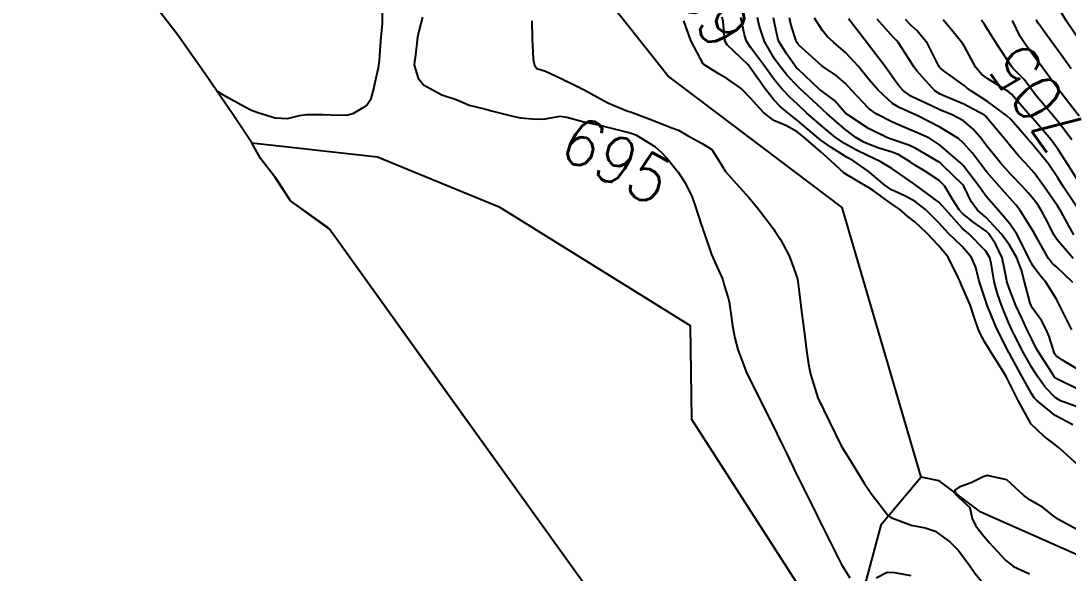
# Model space of a CAD drawing. Header units: metres. Extents: x 298520 to 308411, y 7433745 to 7450750.
# Drawn here: x 299816.8 to 299905, y 7449226.3 to 7449272.8 of the extents above; entities that cross this region are included whole.
import ezdxf
from ezdxf.enums import TextEntityAlignment as Align

# ---------------------------------------------------------------- set-up
doc = ezdxf.new("R2010")
doc.units = ezdxf.units.M
doc.header["$LTSCALE"] = 10
for name, color, linetype in [('Area', 45, 'Continuous'), ('Cotas', 45, 'Continuous'), ('Curvas de Nivel 1m', 11, 'Continuous'), ('Curvas de Nivel 5m', 15, 'Continuous'), ('Hidrografia', 140, 'Continuous')]:
    doc.layers.add(name, color=color, linetype=linetype)
doc.styles.add('Style-STANDARD', font='STANDARD.shx')

msp = doc.modelspace()

# ---------------------------------------------------------------- linework, layer by layer
at = {"layer": 'Area'}
msp.add_polyline3d([(299874.769, 7449210.638, 717.609), (299842.751, 7449255.263, 713.962), (299842.557, 7449255.44, 713.855), (299839.466, 7449257.632, 718.292), (299838.324, 7449259.425, 722.552), (299836.957, 7449261.198, 703.771), (299836.226, 7449262.527, 712.521), (299834.636, 7449264.888, 704.042), (299832.183, 7449268.461, 696.832), (299829.916, 7449271.699, 700.932), (299827.965, 7449274.202, 697.022), (299826.023, 7449276.416, 697.083), (299825.124, 7449277.338, 697.242), (299824.646, 7449277.998, 697.242), (299823.662, 7449279.216, 697.312), (299818.009, 7449286.688, 696.832), (299815.348, 7449290.427, 704.362), (299807.919, 7449299.512, 697.462), (299800.627, 7449308.332, 698.412), (299778.193, 7449332.86, 713.913), (299773.884, 7449337.029, 706.465), (299773.646, 7449337.137, 710.906), (299772.323, 7449338.199, 708.175), (299736.189, 7449364.294, 699.887)], dxfattribs=at)
at = {"layer": 'Curvas de Nivel 1m', "flags": 128}
for points, elevation in [([(299847.203, 7449273.461), (299847.194, 7449272.55), (299847.097, 7449271.462), (299847.027, 7449270.696), (299846.951, 7449269.463), (299846.859, 7449268.842), (299846.563, 7449267.467), (299846.504, 7449267.183), (299846.21, 7449266.155), (299845.945, 7449265.733), (299845.578, 7449265.476), (299844.714, 7449264.966), (299844.193, 7449264.82), (299842.859, 7449264.847), (299842.193, 7449264.89), (299840.833, 7449264.894), (299840.192, 7449264.794), (299839.187, 7449264.556), (299838.189, 7449264.62), (299836.728, 7449265.051), (299836.198, 7449265.252), (299835.544, 7449265.597), (299834.21, 7449266.329), (299833.729, 7449266.589), (299833.393, 7449266.86)], 696), ([(299905.905, 7449240.217), (299904.368, 7449240.775), (299903.916, 7449241.051), (299903.06, 7449241.929), (299902.44, 7449242.802), (299901.945, 7449243.592), (299901.245, 7449244.817), (299900.48, 7449246.322), (299900.24, 7449246.827), (299899.988, 7449247.384), (299899.392, 7449248.836), (299899.062, 7449249.795), (299898.78, 7449250.843), (299898.514, 7449252.38), (299898.392, 7449252.847), (299898.061, 7449253.394), (299896.609, 7449254.872), (299896.312, 7449255.103), (299896.087, 7449255.299), (299894.706, 7449256.894), (299894.109, 7449257.53), (299892.208, 7449258.919), (299892.124, 7449258.976), (299891.958, 7449259.09), (299890.144, 7449260.352), (299889.16, 7449260.96), (299888.158, 7449261.441), (299887.112, 7449261.935), (299886.168, 7449262.474), (299885.379, 7449263.008), (299884.187, 7449263.984), (299882.995, 7449265.032), (299882.21, 7449265.746), (299881.552, 7449266.385), (299880.911, 7449267.06), (299880.585, 7449267.423), (299880.231, 7449267.871), (299879.366, 7449269.079), (299878.265, 7449270.542), (299877.902, 7449271.094), (299877.736, 7449271.637), (299877.432, 7449273.099)], 696), ([(299905.923, 7449241.721), (299904.097, 7449242.613), (299903.932, 7449242.704), (299903.891, 7449242.739), (299903.864, 7449242.781), (299903.698, 7449243.022), (299902.546, 7449244.801), (299902.34, 7449245.177), (299901.974, 7449245.91), (299901.527, 7449246.815), (299901.115, 7449247.695), (299900.606, 7449248.824), (299900.024, 7449250.266), (299899.842, 7449250.832), (299899.795, 7449251.073), (299899.45, 7449252.836), (299898.893, 7449254.019), (299898.329, 7449254.848), (299898.085, 7449255.093), (299897.05, 7449255.823), (299896.1, 7449256.559), (299895.81, 7449256.883), (299895.281, 7449257.719), (299894.572, 7449258.896), (299894.13, 7449259.349), (299892.895, 7449260.159), (299892.148, 7449260.625), (299891.693, 7449260.927), (299890.725, 7449261.508), (299890.161, 7449261.733), (299889.041, 7449262.084), (299888.167, 7449262.405), (299887.782, 7449262.589), (299887.115, 7449262.986), (299886.183, 7449263.68), (299884.664, 7449265.013), (299884.424, 7449265.236), (299884.207, 7449265.435), (299882.461, 7449267.038), (299882.225, 7449267.266), (299881.357, 7449268.176), (299880.641, 7449269.064), (299880.251, 7449269.61), (299879.402, 7449271.079), (299878.964, 7449272.405), (299878.819, 7449273.085)], 697), ([(299905.942, 7449243.367), (299904.531, 7449244.198), (299903.96, 7449244.604), (299903.849, 7449244.782), (299903.39, 7449246.201), (299903.163, 7449246.792), (299902.757, 7449247.565), (299902.001, 7449248.6), (299901.878, 7449248.811), (299901.802, 7449249.016), (299901.329, 7449250.817), (299901.081, 7449251.781), (299900.664, 7449252.824), (299900.069, 7449253.905), (299899.399, 7449254.837), (299898.097, 7449256.233), (299897.757, 7449256.513), (299897.355, 7449256.861), (299896.827, 7449257.586), (299896.198, 7449258.879), (299896.124, 7449258.981), (299894.352, 7449260.696), (299894.153, 7449260.884), (299894.132, 7449260.9), (299892.164, 7449262.05), (299891.573, 7449262.335), (299890.172, 7449262.819), (299889.783, 7449262.954), (299888.185, 7449263.742), (299886.262, 7449264.989), (299886.204, 7449265.052), (299885.314, 7449266.103), (299884.222, 7449266.9), (299884.062, 7449267.022), (299882.24, 7449268.736), (299882.089, 7449268.89), (299881.969, 7449269.044), (299881.302, 7449270.009), (299880.632, 7449271.065), (299880.528, 7449271.319), (299880.287, 7449272.492), (299880.169, 7449273.071)], 698), ([(299905.308, 7449246.767), (299904.613, 7449248.158), (299904.307, 7449248.777), (299904.011, 7449249.35), (299903.121, 7449250.794), (299902.613, 7449251.376), (299902.046, 7449252.137), (299901.685, 7449252.814), (299901.32, 7449253.562), (299900.68, 7449254.824), (299900.092, 7449255.703), (299899.112, 7449256.84), (299898.114, 7449257.986), (299897.756, 7449258.492), (299897.51, 7449258.859), (299896.149, 7449260.616), (299895.903, 7449260.882), (299894.168, 7449262.368), (299893.309, 7449262.909), (299892.178, 7449263.42), (299891.109, 7449263.863), (299890.193, 7449264.262), (299888.823, 7449264.964), (299888.207, 7449265.426), (299886.722, 7449266.985), (299886.228, 7449267.515), (299885.442, 7449268.209), (299884.243, 7449269.02), (299882.269, 7449270.78), (299882.103, 7449271.043), (299881.66, 7449272.422), (299881.515, 7449273.052)], 699), ([(299905.416, 7449252.766), (299904.077, 7449254.354), (299903.804, 7449254.784), (299903.228, 7449255.927), (299902.77, 7449256.8), (299902.512, 7449257.209), (299902.112, 7449257.749), (299901.635, 7449258.324), (299901.179, 7449258.814), (299900.139, 7449259.894), (299899.291, 7449260.839), (299898.167, 7449262.229), (299897.898, 7449262.582), (299897.691, 7449262.857), (299897, 7449263.686), (299896.188, 7449264.388), (299895.239, 7449264.89), (299894.199, 7449265.314), (299893.477, 7449265.634), (299892.212, 7449266.224), (299891.754, 7449266.462), (299891.102, 7449266.937), (299890.688, 7449267.404), (299890.234, 7449268.044), (299889.573, 7449268.957), (299888.268, 7449270.674), (299888.037, 7449270.972), (299887.17, 7449272.095), (299886.492, 7449272.988)], 701), ([(299905.494, 7449254.766), (299904.716, 7449256.155), (299904.381, 7449256.777), (299904.107, 7449257.216), (299903.469, 7449258.142), (299903.021, 7449258.791), (299902.141, 7449259.996), (299901.404, 7449260.811), (299900.786, 7449261.448), (299900.167, 7449262.207), (299899.672, 7449262.835), (299898.191, 7449264.619), (299898.081, 7449264.741), (299897.943, 7449264.854), (299896.207, 7449265.79), (299894.673, 7449266.438), (299894.219, 7449266.617), (299893.757, 7449266.905), (299892.24, 7449268.597), (299892.102, 7449268.783), (299892.005, 7449268.924), (299891.573, 7449269.61), (299890.719, 7449270.943), (299890.509, 7449271.18), (299890.278, 7449271.409), (299888.903, 7449272.964)], 702), ([(299905.698, 7449257.173), (299904.648, 7449258.775), (299904.135, 7449259.585), (299903.31, 7449260.788), (299902.167, 7449262.204), (299901.885, 7449262.519), (299901.636, 7449262.808), (299900.961, 7449263.599), (299900.189, 7449264.471), (299899.811, 7449264.834), (299898.21, 7449266.012), (299896.865, 7449266.87), (299896.488, 7449267.139), (299896.228, 7449267.356), (299894.563, 7449268.573), (299894.242, 7449268.815), (299894.171, 7449268.901), (299894.09, 7449269.057), (299893.157, 7449270.911), (299892.283, 7449271.958), (299891.787, 7449272.427), (299891.304, 7449272.935)], 703), ([(299905.245, 7449268.77), (299904.263, 7449270.134), (299903.797, 7449270.785), (299902.478, 7449272.611), (299902.349, 7449272.799), (299902.294, 7449272.906)], 707), ([(299906.092, 7449270.945), (299904.875, 7449272.774), (299904.302, 7449273.708)], 708), ([(299859.8, 7449272.82), (299859.841, 7449271.306), (299859.932, 7449269.62), (299859.963, 7449269.304), (299860.019, 7449269.081), (299860.238, 7449268.806), (299860.972, 7449268.556), (299862.23, 7449267.988), (299863.667, 7449267.266), (299864.22, 7449266.992), (299865.346, 7449266.375), (299866.21, 7449265.908), (299867.824, 7449265.214), (299868.201, 7449265.1), (299868.356, 7449265.053), (299870.19, 7449264.341), (299871.528, 7449263.824), (299872.179, 7449263.586), (299872.927, 7449263.152), (299874.166, 7449262.475), (299874.988, 7449261.954), (299875.506, 7449261.12), (299876.138, 7449260.107), (299877.022, 7449259.101), (299878.111, 7449257.9), (299878.805, 7449257.083), (299880.086, 7449255.382), (299880.218, 7449255.202), (299880.317, 7449255.066), (299880.76, 7449254.372), (299881.456, 7449253.049), (299881.639, 7449252.637), (299882.038, 7449251.542), (299882.193, 7449251.038), (299882.236, 7449250.832), (299882.436, 7449249.036), (299882.497, 7449248.536), (299882.703, 7449247.033), (299882.81, 7449246.196), (299882.96, 7449245.03), (299883.11, 7449243.864), (299883.277, 7449243.027), (299883.913, 7449241.02), (299884.89, 7449239.01), (299885.863, 7449237), (299886.635, 7449235.773), (299887.121, 7449234.981), (299887.826, 7449233.828), (299888.403, 7449232.964), (299889.795, 7449231.143), (299890.047, 7449230.947), (299891.787, 7449230.295), (299892.954, 7449230.082), (299893.782, 7449229.804), (299895.039, 7449228.887), (299895.762, 7449228.155), (299896.721, 7449226.865), (299897.144, 7449226.266), (299897.73, 7449225.554)], 694), ([(299905.849, 7449235.363), (299904.298, 7449236.776), (299903.866, 7449237.105), (299902.911, 7449237.832), (299901.883, 7449238.81), (299900.783, 7449240.821), (299899.93, 7449242.547), (299899.783, 7449242.831), (299899.519, 7449243.254), (299898.507, 7449244.845), (299897.972, 7449245.735), (299897.584, 7449246.461), (299897.416, 7449246.858), (299897.061, 7449247.931), (299896.732, 7449248.869), (299896.028, 7449250.54), (299895.862, 7449250.882), (299895.729, 7449251.19), (299894.894, 7449252.892), (299894.068, 7449253.881), (299893.098, 7449254.91), (299892.092, 7449255.868), (299891.493, 7449256.325), (299890.794, 7449256.94), (299890.372, 7449257.213), (299890.107, 7449257.376), (299888.569, 7449258.515), (299888.121, 7449258.789), (299887.998, 7449258.848), (299887.773, 7449258.975), (299886.138, 7449259.982), (299885.005, 7449261.011), (299884.16, 7449261.762), (299882.692, 7449263.035), (299882.179, 7449263.448), (299881.279, 7449263.961), (299880.193, 7449264.406), (299879.321, 7449265.079), (299878.215, 7449266.325), (299877.435, 7449267.098), (299876.231, 7449267.964), (299875.499, 7449268.384), (299874.297, 7449269.139), (299874.244, 7449269.2), (299873.205, 7449271.151), (299872.627, 7449272.819)], 694), ([(299906.125, 7449258.874), (299904.933, 7449260.772), (299904.165, 7449261.979), (299903.56, 7449262.786), (299902.189, 7449264.368), (299901.988, 7449264.6), (299901.808, 7449264.806), (299900.22, 7449266.632), (299899.991, 7449266.832), (299898.234, 7449267.911), (299897.701, 7449268.321), (299897.23, 7449268.865), (299896.269, 7449270.648), (299896.124, 7449270.881), (299895.423, 7449271.747), (299894.472, 7449272.898)], 704), ([(299905.933, 7449264.763), (299904.952, 7449266.032), (299904.39, 7449266.778), (299904.225, 7449266.993), (299902.889, 7449268.794), (299902.256, 7449269.659), (299901.395, 7449270.813), (299900.957, 7449271.498), (299900.31, 7449272.83)], 706), ([(299905.784, 7449229.905), (299904.177, 7449230.776), (299903.796, 7449231.063), (299902.832, 7449231.823), (299901.809, 7449232.416), (299901.248, 7449232.816), (299899.832, 7449234.133), (299898.185, 7449234.499), (299897.836, 7449234.383), (299896.831, 7449233.862), (299895.822, 7449233.507), (299895.444, 7449233.259), (299895.551, 7449232.883), (299895.81, 7449232.603), (299896.716, 7449231.78), (299896.926, 7449230.863), (299897.193, 7449230.265), (299897.78, 7449229.525), (299898.359, 7449228.844), (299899.75, 7449227.318), (299900.404, 7449226.823), (299901.737, 7449226.195)], 693)]:
    msp.add_lwpolyline(points, dxfattribs=dict(at, elevation=elevation))
at = {"layer": 'Curvas de Nivel 5m', "flags": 128}
for points, elevation in [([(299850.587, 7449273.12), (299850.278, 7449271.941), (299850.181, 7449271.421), (299849.975, 7449269.696), (299849.926, 7449269.425), (299849.897, 7449269.083), (299850.228, 7449267.971), (299850.679, 7449267.415), (299852.215, 7449266.585), (299853.431, 7449266.168), (299854.207, 7449265.83), (299854.539, 7449265.708), (299855.921, 7449265.354), (299856.202, 7449265.282), (299856.287, 7449265.264), (299858.195, 7449264.774), (299858.865, 7449264.648), (299860.191, 7449264.535), (299860.931, 7449264.553), (299862.195, 7449264.766), (299862.77, 7449264.698), (299864.188, 7449264.285), (299865.387, 7449264.04), (299866.182, 7449263.86), (299867.994, 7449263.393), (299868.175, 7449263.345), (299868.569, 7449263.206), (299870.163, 7449262.207), (299870.71, 7449261.733), (299871.244, 7449261.174), (299872.136, 7449260.048), (299872.72, 7449259.154), (299873.313, 7449257.946), (299873.605, 7449257.145), (299874.088, 7449255.644), (299874.211, 7449255.265), (299874.254, 7449255.137), (299874.354, 7449254.861), (299874.954, 7449253.126), (299875.272, 7449252.348), (299875.84, 7449251.113), (299875.892, 7449250.973), (299876.027, 7449250.541), (299876.352, 7449249.451), (299876.425, 7449249.114), (299876.622, 7449247.744), (299876.729, 7449247.109), (299876.92, 7449246.053), (299877.159, 7449245.102), (299877.933, 7449243.09), (299878.938, 7449241.08), (299879.894, 7449239.162), (299879.926, 7449239.103), (299879.941, 7449239.069), (299879.992, 7449238.968), (299880.921, 7449237.054), (299881.228, 7449236.421), (299881.844, 7449235.142), (299881.892, 7449235.04), (299881.947, 7449234.933), (299882.902, 7449233.029), (299883.795, 7449231.22), (299883.892, 7449231.019), (299884.514, 7449229.746), (299884.878, 7449229.009), (299885.748, 7449227.31), (299885.916, 7449226.997), (299886.615, 7449225.87)], 695), ([(299905.409, 7449238.765), (299903.894, 7449239.542), (299902.352, 7449240.803), (299902.148, 7449241.039), (299901.919, 7449241.392), (299901.129, 7449242.818), (299900.08, 7449244.71), (299900.014, 7449244.829), (299899.964, 7449244.921), (299898.981, 7449246.84), (299898.283, 7449248.564), (299898.181, 7449248.848), (299898.01, 7449249.347), (299897.508, 7449250.858), (299897.21, 7449252.028), (299896.847, 7449252.868), (299896.067, 7449253.79), (299894.921, 7449254.892), (299894.092, 7449255.775), (299892.989, 7449256.911), (299892.11, 7449257.586), (299891.232, 7449258.051), (299890.119, 7449258.563), (299889.545, 7449258.956), (299888.141, 7449260.152), (299886.947, 7449260.988), (299886.433, 7449261.273), (299886.157, 7449261.434), (299885.012, 7449262.164), (299884.17, 7449262.744), (299883.83, 7449263.023), (299882.194, 7449264.419), (299881.373, 7449265.052), (299880.736, 7449265.59), (299880.214, 7449266.159), (299879.481, 7449267.077), (299878.24, 7449268.835), (299878.033, 7449269.092), (299876.268, 7449270.777), (299876.062, 7449271.113), (299875.941, 7449272.767), (299875.837, 7449273.117)], 695), ([(299905.386, 7449250.766), (299904.046, 7449252.046), (299903.661, 7449252.398), (299903.358, 7449252.79), (299902.361, 7449254.523), (299902.199, 7449254.808), (299902.157, 7449254.883), (299902.085, 7449255.02), (299900.971, 7449256.821), (299900.594, 7449257.309), (299900.113, 7449257.845), (299899.215, 7449258.839), (299898.141, 7449260.06), (299897.52, 7449260.859), (299896.937, 7449261.644), (299896.169, 7449262.536), (299895.763, 7449262.884), (299894.182, 7449263.852), (299892.269, 7449264.843), (299892.192, 7449264.877), (299892.162, 7449264.89), (299892.084, 7449264.922), (299890.763, 7449265.496), (299890.212, 7449265.85), (299888.994, 7449266.962), (299888.231, 7449267.828), (299887.301, 7449268.979), (299886.26, 7449270.114), (299885.24, 7449271.005), (299884.734, 7449271.47), (299884.283, 7449272.018), (299883.63, 7449273.027)], 700), ([(299905.319, 7449262.769), (299904.188, 7449264.273), (299903.756, 7449264.784), (299902.22, 7449266.599), (299902.071, 7449266.802), (299901.284, 7449267.865), (299900.34, 7449268.829), (299900.245, 7449268.939), (299898.989, 7449270.843), (299898.284, 7449271.979), (299897.941, 7449272.507), (299897.701, 7449272.859)], 705), ([(299888.833, 7449225.858), (299889.737, 7449226.326), (299890.355, 7449226.325), (299891.734, 7449226.056)], 695)]:
    msp.add_lwpolyline(points, dxfattribs=dict(at, elevation=elevation))
at = {"layer": 'Hidrografia', "elevation": 696.093}
for points in [[(299892.618, 7449234.344), (299885.962, 7449257.064), (299871.278, 7449268.187), (299864.042, 7449277.292), (299847.387, 7449290.285), (299826.767, 7449305.88), (299796.256, 7449313.111)], [(299918.055, 7449222.378), (299908.989, 7449226.376), (299897.657, 7449231.4), (299894.124, 7449234.045), (299892.618, 7449234.344), (299889.228, 7449230.306), (299887.682, 7449224.544)]]:
    msp.add_lwpolyline(points, dxfattribs=at)
at = {"layer": 'Hidrografia', "elevation": 712.521}
msp.add_lwpolyline([(299836.226, 7449262.527), (299846.813, 7449261.351), (299857.058, 7449257.141), (299873.146, 7449247.141), (299873.276, 7449239.24), (299882.555, 7449224.754), (299885.019, 7449216.53), (299882.425, 7449208.37), (299877.945, 7449206.122), (299874.737, 7449205.938), (299874.204, 7449207.378), (299874.769, 7449210.638), (299874.769, 7449210.638), (299874.769, 7449210.638), (299874.769, 7449210.638), (299867.502, 7449220.767), (299858.036, 7449233.96), (299851.219, 7449243.461), (299845.828, 7449250.975), (299842.751, 7449255.263), (299839.466, 7449257.632), (299838.188, 7449259.602), (299836.957, 7449261.198)], close=True, dxfattribs=at)

# ---------------------------------------------------------------- texts
at = {"layer": 'Cotas', "style": 'Style-STANDARD'}
for s, rotation, p in [('695', 122.89196, (299874.232, 7449275.052, 695)), ('705', 125.54047, (299902.385, 7449266.299, 705)), ('695', 331.80045, (299866.941, 7449261.048, 695))]:
    msp.add_text(s, height=4, rotation=rotation, dxfattribs=at).set_placement(p, align=Align.MIDDLE_CENTER)

doc.saveas('drawing.dxf')
